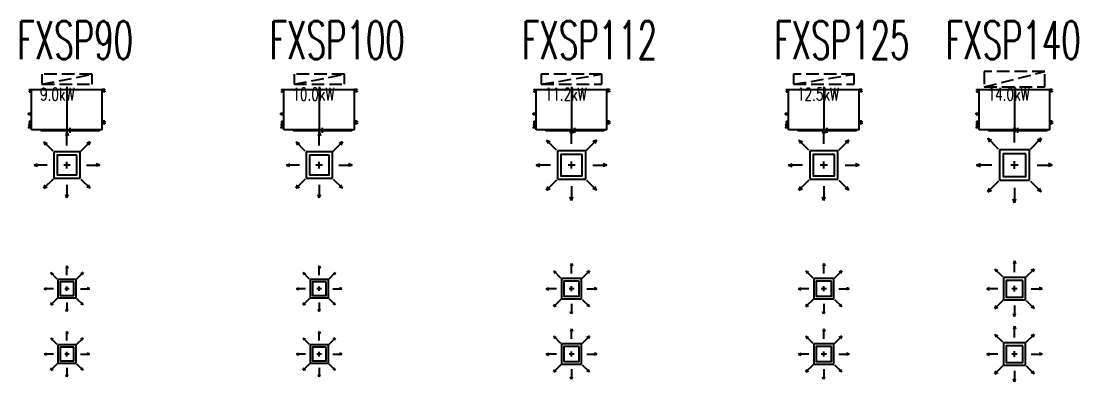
# Model space of a CAD drawing. Extents: x -671963 to 2381076, y -56129 to 1796010.
# Drawn here: x 177852 to 198794, y -47399 to -40255 of the extents above; entities that cross this region are included whole.
import ezdxf
from ezdxf.enums import TextEntityAlignment as Align

# ---------------------------------------------------------------- set-up
doc = ezdxf.new("R2010")
doc.units = 0
doc.header["$LTSCALE"] = 1000
for name, pattern in [('CONTINOUS', [0]), ('DASH', [0.35, 0.25, -0.1]), ('DASHDOT', [25.4, 12.7, -6.35, 0, -6.35]), ('HIDDEN', [9.525, 6.35, -3.175])]:
    doc.linetypes.add(name, pattern=pattern)
doc.layers.get('0').update_dxf_attribs({"linetype": 'CONTINUOUS'})
doc.layers.add('AI-注释', color=6, linetype='CONTINUOUS', plot=False)
for name, color, linetype in [('H-DAPP-GRIL', 11, 'CONTINUOUS'), ('M-A-TEXT', 3, 'CONTINUOUS'), ('M-EQUIP-MID', 3, 'DASHDOT')]:
    doc.layers.add(name, color=color, linetype=linetype)
doc.layers.add('M-EQUIP', color=4, linetype='CONTINOUS', lineweight=25)
doc.styles.add('K-KHZ', font='tj03-romand1.shx', dxfattribs={"width": 0.8, "bigfont": 'tjkts.shx'})
doc.styles.add('M-TEXT1', font='tj-romans1.shx', dxfattribs={"width": 0.7, "bigfont": 'tj-hztxt1.shx'})
doc.styles.add('TH-STYLE3', font='tssdeng.shx', dxfattribs={"width": 0.8, "bigfont": 'tssdchn.shx'})

# ---------------------------------------------------------------- blocks, each defined once
blk = doc.blocks.new('FXSP90-150')
at = {"layer": 'M-EQUIP'}
for p, q in [((-66, 755), (-51, 755)), ((-64, 709), (-53, 709)), ((0, 761), (-60, 761)), ((-60, 749), (-60, 761)), ((0, 749), (-60, 749)), ((0, 712), (-60, 712)), ((-60, 706), (-60, 712)), ((0, 706), (-60, 706)), ((-50, 680), (0, 680)), ((-50, 663), (-50, 680)), ((-25, 663), (-50, 663)), ((-50, 630), (-50, 647)), ((-25, 647), (-50, 647)), ((-50, 630), (0, 630)), ((1400, 800), (0, 800)), ((0, 800), (0, 0)), ((1345, 825), (185, 825)), ((185, 800), (185, 825)), ((1345, 800), (1345, 825)), ((1400, 800), (1400, 0)), ((1450, 680), (1400, 680)), ((1450, 630), (1400, 630)), ((1425, 663), (1450, 663)), ((1425, 647), (1450, 647)), ((1450, 663), (1450, 680)), ((1450, 630), (1450, 647)), ((-30, 485), (-70, 485)), ((-60, 501), (-60, 469)), ((-60, 501), (0, 501)), ((-60, 469), (0, 469)), ((-50, 50), (0, 50)), ((-50, 33), (-50, 50)), ((-25, 33), (-50, 33)), ((-50, 0), (-50, 17)), ((-25, 17), (-50, 17)), ((-50, 0), (0, 0)), ((0, 0), (1400, 0)), ((1450, 50), (1400, 50)), ((1450, 0), (1400, 0)), ((1425, 33), (1450, 33)), ((1425, 17), (1450, 17)), ((1450, 33), (1450, 50)), ((1450, 0), (1450, 17))]:
    blk.add_line(p, q, dxfattribs=at)
for centre in [(208, 812), (273, 812), (273, 812), (338, 812), (338, 812), (403, 812), (403, 812), (468, 812), (468, 812), (533, 812), (533, 812), (598, 812), (598, 812), (663, 812), (663, 812), (728, 812), (728, 812), (793, 812), (793, 812), (858, 812), (858, 812), (923, 812), (988, 812), (1053, 812), (1118, 812), (1183, 812), (1248, 812)]:
    blk.add_circle(centre, 2.35, dxfattribs=at)
for centre, start, end in [((-25, 655), 270, 90), ((1425, 655), 90, 270), ((-25, 25), 270, 90), ((1425, 25), 90, 270)]:
    blk.add_arc(centre, 8.33, start, end, dxfattribs=at)
for p in [(273, 812), (338, 812), (403, 812), (468, 812), (533, 812), (598, 812), (663, 812), (728, 812), (793, 812), (858, 812)]:
    blk.add_point(p, dxfattribs=at)
at = {"layer": 'M-EQUIP-MID'}
for p, q in [((700, -47), (700, 857)), ((765, 862), (765, 763))]:
    blk.add_line(p, q, dxfattribs=at)
at = {"layer": 'M-EQUIP-MID', "style": 'K-KHZ', "width": 0.6, "flags": 4}
blk.add_attdef('Q', (166, 21), '', height=250, dxfattribs=at)
blk = doc.blocks.new('*U201')
for p, q in [((0, 650), (-24, 582)), ((0, 390), (0, 650)), ((0, 650), (24, 582)), ((-460, 460), (-429, 394)), ((-460, 460), (-394, 429)), ((-276, 276), (-460, 460)), ((276, 276), (460, 460)), ((460, 460), (394, 429)), ((460, 460), (429, 394)), ((-650, 0), (-582, 24)), ((-650, 0), (-582, -24)), ((-390, 0), (-650, 0)), ((-65, 0), (65, 0)), ((0, 65), (0, -65)), ((390, 0), (650, 0)), ((650, 0), (582, 24)), ((650, 0), (582, -24)), ((-276, -276), (-460, -460)), ((-460, -460), (-429, -394)), ((0, -390), (0, -650)), ((276, -276), (460, -460)), ((460, -460), (429, -394)), ((-460, -460), (-394, -429)), ((0, -650), (-24, -582)), ((0, -650), (24, -582)), ((460, -460), (394, -429))]:
    blk.add_line(p, q)
at = {"linetype": 'HIDDEN'}
blk.add_lwpolyline([(-260, -260), (260, -260), (260, 260), (-260, 260)], close=True, dxfattribs=at)
blk.add_lwpolyline([(-195, -195), (195, -195), (195, 195), (-195, 195)], close=True)
at = {"layer": 'AI-注释', "style": 'TH-STYLE3', "width": 0.7}
blk.add_attdef('风量', text='', height=100, dxfattribs=at).set_placement((0, 0), align=Align.MIDDLE_CENTER)
blk = doc.blocks.new('*U202')
for p, q in [((0, 700), (-26, 627)), ((0, 420), (0, 700)), ((0, 700), (26, 627)), ((-495, 495), (-462, 424)), ((-495, 495), (-424, 462)), ((-297, 297), (-495, 495)), ((297, 297), (495, 495)), ((495, 495), (424, 462)), ((495, 495), (462, 424)), ((-700, 0), (-627, 26)), ((-700, 0), (-627, -26)), ((-420, 0), (-700, 0)), ((-70, 0), (70, 0)), ((0, 70), (0, -70)), ((420, 0), (700, 0)), ((700, 0), (627, 26)), ((700, 0), (627, -26)), ((-297, -297), (-495, -495)), ((297, -297), (495, -495)), ((-495, -495), (-462, -424)), ((-495, -495), (-424, -462)), ((0, -700), (-26, -627)), ((0, -420), (0, -700)), ((0, -700), (26, -627)), ((495, -495), (424, -462)), ((495, -495), (462, -424))]:
    blk.add_line(p, q)
at = {"linetype": 'HIDDEN'}
blk.add_lwpolyline([(-280, -280), (280, -280), (280, 280), (-280, 280)], close=True, dxfattribs=at)
blk.add_lwpolyline([(-210, -210), (210, -210), (210, 210), (-210, 210)], close=True)
at = {"layer": 'AI-注释', "style": 'TH-STYLE3', "width": 0.7}
blk.add_attdef('风量', text='', height=100, dxfattribs=at).set_placement((0, 0), align=Align.MIDDLE_CENTER)
blk = doc.blocks.new('*U203')
for p, q in [((0, 750), (-28, 671)), ((0, 450), (0, 750)), ((0, 750), (28, 671)), ((-530, 530), (-495, 455)), ((-530, 530), (-455, 495)), ((-318, 318), (-530, 530)), ((318, 318), (530, 530)), ((530, 530), (455, 495)), ((530, 530), (495, 455)), ((-750, 0), (-671, 28)), ((-750, 0), (-671, -28)), ((-450, 0), (-750, 0)), ((-75, 0), (75, 0)), ((0, 75), (0, -75)), ((450, 0), (750, 0)), ((750, 0), (671, 28)), ((750, 0), (671, -28)), ((-318, -318), (-530, -530)), ((318, -318), (530, -530)), ((-530, -530), (-495, -455)), ((-530, -530), (-455, -495)), ((0, -450), (0, -750)), ((530, -530), (455, -495)), ((530, -530), (495, -455)), ((0, -750), (-28, -671)), ((0, -750), (28, -671))]:
    blk.add_line(p, q)
at = {"linetype": 'HIDDEN'}
blk.add_lwpolyline([(-300, -300), (300, -300), (300, 300), (-300, 300)], close=True, dxfattribs=at)
blk.add_lwpolyline([(-225, -225), (225, -225), (225, 225), (-225, 225)], close=True)
at = {"layer": 'AI-注释', "style": 'TH-STYLE3', "width": 0.7}
blk.add_attdef('风量', text='', height=100, dxfattribs=at).set_placement((0, 0), align=Align.MIDDLE_CENTER)
blk = doc.blocks.new('*U186')
for p, q in [((0, 450), (-17, 403)), ((0, 270), (0, 450)), ((0, 450), (17, 403)), ((-318, 318), (-297, 273)), ((-318, 318), (-273, 297)), ((-191, 191), (-318, 318)), ((191, 191), (318, 318)), ((318, 318), (273, 297)), ((318, 318), (297, 273)), ((-450, 0), (-403, 17)), ((-450, 0), (-403, -17)), ((-270, 0), (-450, 0)), ((-45, 0), (45, 0)), ((0, 45), (0, -45)), ((270, 0), (450, 0)), ((450, 0), (403, 17)), ((450, 0), (403, -17)), ((-191, -191), (-318, -318)), ((191, -191), (318, -318)), ((-318, -318), (-297, -273)), ((-318, -318), (-273, -297)), ((0, -450), (-17, -403)), ((0, -270), (0, -450)), ((0, -450), (17, -403)), ((318, -318), (273, -297)), ((318, -318), (297, -273))]:
    blk.add_line(p, q)
at = {"linetype": 'HIDDEN'}
blk.add_lwpolyline([(-180, -180), (180, -180), (180, 180), (-180, 180)], close=True, dxfattribs=at)
blk.add_lwpolyline([(-135, -135), (135, -135), (135, 135), (-135, 135)], close=True)
at = {"layer": 'AI-注释', "style": 'TH-STYLE3', "width": 0.7}
blk.add_attdef('风量', text='', height=100, dxfattribs=at).set_placement((0, 0), align=Align.MIDDLE_CENTER)
blk = doc.blocks.new('*U187')
for p, q in [((0, 500), (-19, 448)), ((0, 300), (0, 500)), ((0, 500), (19, 448)), ((-354, 354), (-330, 303)), ((-354, 354), (-303, 330)), ((-212, 212), (-354, 354)), ((212, 212), (354, 354)), ((354, 354), (303, 330)), ((354, 354), (330, 303)), ((-500, 0), (-448, 19)), ((-500, 0), (-448, -19)), ((-300, 0), (-500, 0)), ((-50, 0), (50, 0)), ((0, 50), (0, -50)), ((300, 0), (500, 0)), ((500, 0), (448, 19)), ((500, 0), (448, -19)), ((-212, -212), (-354, -354)), ((-354, -354), (-330, -303)), ((-354, -354), (-303, -330)), ((0, -300), (0, -500)), ((212, -212), (354, -354)), ((354, -354), (303, -330)), ((354, -354), (330, -303)), ((0, -500), (-19, -448)), ((0, -500), (19, -448))]:
    blk.add_line(p, q)
at = {"linetype": 'HIDDEN'}
blk.add_lwpolyline([(-200, -200), (200, -200), (200, 200), (-200, 200)], close=True, dxfattribs=at)
blk.add_lwpolyline([(-150, -150), (150, -150), (150, 150), (-150, 150)], close=True)
at = {"layer": 'AI-注释', "style": 'TH-STYLE3', "width": 0.7}
blk.add_attdef('风量', text='', height=100, dxfattribs=at).set_placement((0, 0), align=Align.MIDDLE_CENTER)
blk = doc.blocks.new('*U181')
for p, q in [((0, 550), (-21, 492)), ((0, 330), (0, 550)), ((0, 550), (21, 492)), ((-389, 389), (-363, 333)), ((-389, 389), (-333, 363)), ((-233, 233), (-389, 389)), ((233, 233), (389, 389)), ((389, 389), (333, 363)), ((389, 389), (363, 333)), ((-550, 0), (-492, 21)), ((-550, 0), (-492, -21)), ((-330, 0), (-550, 0)), ((-55, 0), (55, 0)), ((0, 55), (0, -55)), ((330, 0), (550, 0)), ((550, 0), (492, 21)), ((550, 0), (492, -21)), ((-233, -233), (-389, -389)), ((-389, -389), (-363, -333)), ((-389, -389), (-333, -363)), ((0, -330), (0, -550)), ((233, -233), (389, -389)), ((389, -389), (333, -363)), ((389, -389), (363, -333)), ((0, -550), (-21, -492)), ((0, -550), (21, -492))]:
    blk.add_line(p, q)
at = {"linetype": 'HIDDEN'}
blk.add_lwpolyline([(-220, -220), (220, -220), (220, 220), (-220, 220)], close=True, dxfattribs=at)
blk.add_lwpolyline([(-165, -165), (165, -165), (165, 165), (-165, 165)], close=True)
at = {"layer": 'AI-注释', "style": 'TH-STYLE3', "width": 0.7}
blk.add_attdef('风量', text='', height=100, dxfattribs=at).set_placement((0, 0), align=Align.MIDDLE_CENTER)
blk = doc.blocks.new('*U207')
at = {"linetype": 'DASH'}
blk.add_line((-500, -100), (500, 100), dxfattribs=at)
blk.add_lwpolyline([(-500, -100), (500, -100), (500, 100), (-500, 100)], close=True, dxfattribs=at)
at = {"layer": 'AI-注释', "style": 'TH-STYLE3', "width": 0.7}
blk.add_attdef('风量', text='', height=100, dxfattribs=at).set_placement((0, 0), align=Align.MIDDLE_CENTER)
blk = doc.blocks.new('*U208')
at = {"linetype": 'DASH'}
blk.add_line((-600, -100), (600, 100), dxfattribs=at)
blk.add_lwpolyline([(-600, -100), (600, -100), (600, 100), (-600, 100)], close=True, dxfattribs=at)
at = {"layer": 'AI-注释', "style": 'TH-STYLE3', "width": 0.7}
blk.add_attdef('风量', text='', height=100, dxfattribs=at).set_placement((0, 0), align=Align.MIDDLE_CENTER)
blk = doc.blocks.new('*U209')
at = {"linetype": 'DASH'}
blk.add_line((-600, -150), (600, 150), dxfattribs=at)
blk.add_lwpolyline([(-600, -150), (600, -150), (600, 150), (-600, 150)], close=True, dxfattribs=at)
at = {"layer": 'AI-注释', "style": 'TH-STYLE3', "width": 0.7}
blk.add_attdef('风量', text='', height=100, dxfattribs=at).set_placement((0, 0), align=Align.MIDDLE_CENTER)

msp = doc.modelspace()

# ---------------------------------------------------------------- block references
at = {"layer": 'H-DAPP-GRIL'}
for name, p in [('*U207', (178759.7739, -41405.8616)), ('*U207', (183759.7739, -41405.8616, 0)), ('*U208', (188759.7739, -41405.8616, 0)), ('*U208', (193759.7739, -41405.8616, 0)), ('*U209', (197537.559, -41405.8616, 0))]:
    msp.add_blockref(name, p, dxfattribs=at)
at = {"layer": 'H-DAPP-GRIL', "rotation": 180}
for name, p in [('*U201', (178759.7739, -43105.8616, 3060)), ('*U201', (183759.7739, -43105.8616, 3060)), ('*U202', (188759.7739, -43105.8616, 3060)), ('*U202', (193759.7739, -43105.8616, 3060)), ('*U203', (197537.559, -43105.8616, 3100)), ('*U181', (197537.559, -45554.723, 3100)), ('*U186', (178759.7739, -45554.723, 3060)), ('*U186', (183759.7739, -45554.723, 3060)), ('*U187', (188759.7739, -45554.723, 3060)), ('*U187', (193759.7739, -45554.723, 3060)), ('*U186', (178759.7739, -46849.4312, 3060)), ('*U186', (183759.7739, -46849.4312, 3060)), ('*U187', (188759.7739, -46849.4312, 3060)), ('*U187', (193759.7739, -46849.4312, 3060)), ('*U181', (197537.559, -46849.4312, 3100))]:
    msp.add_blockref(name, p, dxfattribs=at)
at = {"layer": 'M-EQUIP'}
ref = msp.add_blockref('FXSP90-150', (178059.7739, -41605.8616), dxfattribs=dict(at, xscale=-1, rotation=180))
ref.add_attrib('Q', '9.0kW', (178225.9912, -41828.6667), dxfattribs={"layer": 'M-EQUIP-MID', "height": 250, "style": 'M-TEXT1', "width": 0.7, "flags": 4})
ref = msp.add_blockref('FXSP90-150', (183059.7739, -41605.8616, 0), dxfattribs=dict(at, xscale=-1, rotation=180))
ref.add_attrib('Q', '10.0kW', (183225.9912, -41828.6667, 0), dxfattribs={"layer": 'M-EQUIP-MID', "height": 250, "style": 'M-TEXT1', "width": 0.7, "flags": 4})
ref = msp.add_blockref('FXSP90-150', (188059.7739, -41605.8616, 0), dxfattribs=dict(at, xscale=-1, rotation=180))
ref.add_attrib('Q', '11.2kW', (188225.9912, -41828.6667, 0), dxfattribs={"layer": 'M-EQUIP-MID', "height": 250, "style": 'M-TEXT1', "width": 0.7, "flags": 4})
ref = msp.add_blockref('FXSP90-150', (193059.7739, -41605.8616, 0), dxfattribs=dict(at, xscale=-1, rotation=180))
ref.add_attrib('Q', '12.5kW', (193225.9912, -41828.6667, 0), dxfattribs={"layer": 'M-EQUIP-MID', "height": 250, "style": 'M-TEXT1', "width": 0.7, "flags": 4})
ref = msp.add_blockref('FXSP90-150', (196837.559, -41605.8616, 0), dxfattribs=dict(at, xscale=-1, rotation=180))
ref.add_attrib('Q', '14.0kW', (197003.7763, -41828.6667, 0), dxfattribs={"layer": 'M-EQUIP-MID', "height": 250, "style": 'M-TEXT1', "width": 0.7, "flags": 4})

# ---------------------------------------------------------------- texts
at = {"layer": 'M-A-TEXT', "style": 'M-TEXT1', "width": 0.6}
for s, p in [('FXSP90', (177774.5243, -41005.2964, 0)), ('FXSP100', (182774.5243, -41005.2964)), ('FXSP112', (187774.5243, -41005.2964)), ('FXSP125', (192774.5243, -41005.2964)), ('FXSP140', (196170.8118, -41005.2964))]:
    msp.add_text(s, height=750, dxfattribs=at).set_placement(p)

doc.saveas('drawing.dxf')
